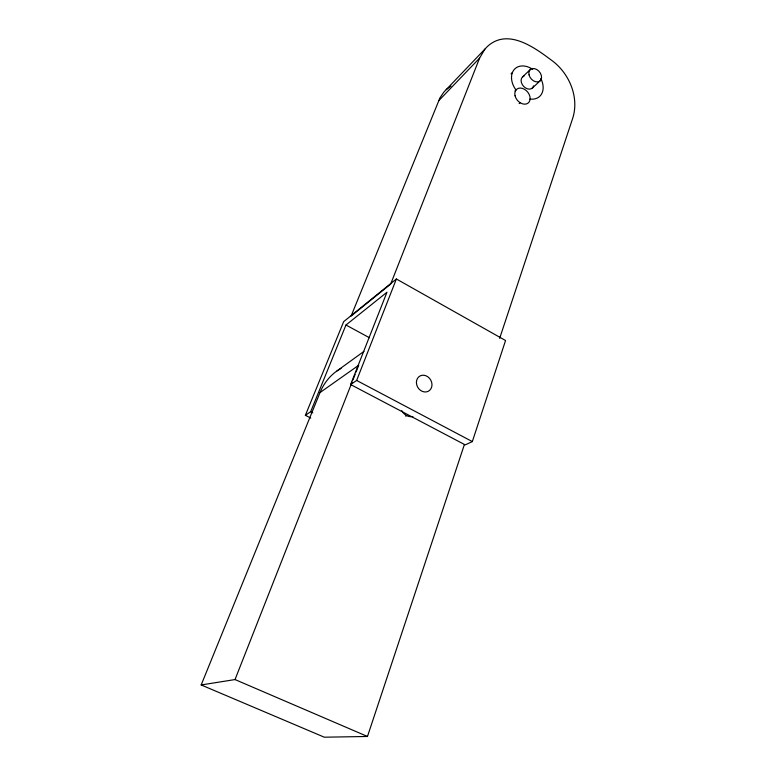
<?xml version="1.0" encoding="UTF-8"?>
<svg xmlns="http://www.w3.org/2000/svg" width="776" height="776" viewBox="0 0 776 776"><rect width="100%" height="100%" fill="white"/><g stroke="black" fill="none" stroke-linecap="round" stroke-linejoin="round"><path stroke-width="1.16" d="M305.375 415.315L310.672 411.716L345.97 325.008L386.962 292.242L350.616 384.537L465.231 444.89L472.332 441.583L505.564 340.509L396.381 278.991L343.671 321.652L305.375 415.315L310.749 418.06M363.983 351.353L337.046 370.87C329.373 376.224 323.543 383.945 320.013 392.569L201.178 684.956L324.32 737.2L367.475 736.472L464.387 444.57M499.628 338.404L572.824 117.923C579.177 97.417 569.632 74.321 553.104 61.43C535.896 48.548 508.348 27.305 487.425 46.463L443.814 92.14L439.982 97.824L351.101 316.075L390.667 284.084L479.587 58.122L484.951 49.063M350.616 384.537L356.64 380.444L396.381 278.991M201.178 684.956L235.021 679.563L352.071 382.141M352.964 379.891L355.175 374.255M356.068 372.005L358.725 365.244L320.013 392.569M438.566 100.88L479.587 58.122M511.035 73.827L512.451 72.449M522.558 76.911L530.299 69.549M515.031 90.908L515.991 90.006A18.546 13.522 49.6 0 1 514.022 69.762A18.546 13.522 49.6 0 1 532.666 69.326M532.307 88.086L540.135 80.849M519.144 103.586L520.104 102.704M529.639 99.483L530.124 99.037A18.546 13.522 49.6 0 0 540.814 78.531M446.219 89.609L450.943 86.107M337.046 370.87L341.071 368.406M405.683 416.14L406.614 415.606M235.021 679.563L367.475 736.472M310.672 411.716L312.815 412.813M356.64 380.444L472.332 441.583M345.97 325.008L369.415 337.725M533.587 85.864A7.411 5.413 49.6 0 1 523.79 86.543A7.411 5.413 49.6 0 1 524.004 76.087M412.89 416.518A10.398 8.992 60.4 0 1 401.793 410.669M515.06 95.787A8.963 6.586 49.8 0 0 527.874 103.257A8.963 6.586 49.8 0 0 524.489 89.308A8.963 6.586 49.8 0 0 515.06 95.787M529.038 74.865A7.498 5.432 49.7 0 0 539.708 81.189A7.498 5.432 49.7 0 0 536.856 69.578A7.498 5.432 49.7 0 0 529.038 74.865M416.421 382.607A8.701 7.43 59.2 0 0 428.226 391.308A8.701 7.43 59.2 0 0 427.964 376.884A8.701 7.43 59.2 0 0 416.421 382.607"/></g></svg>
